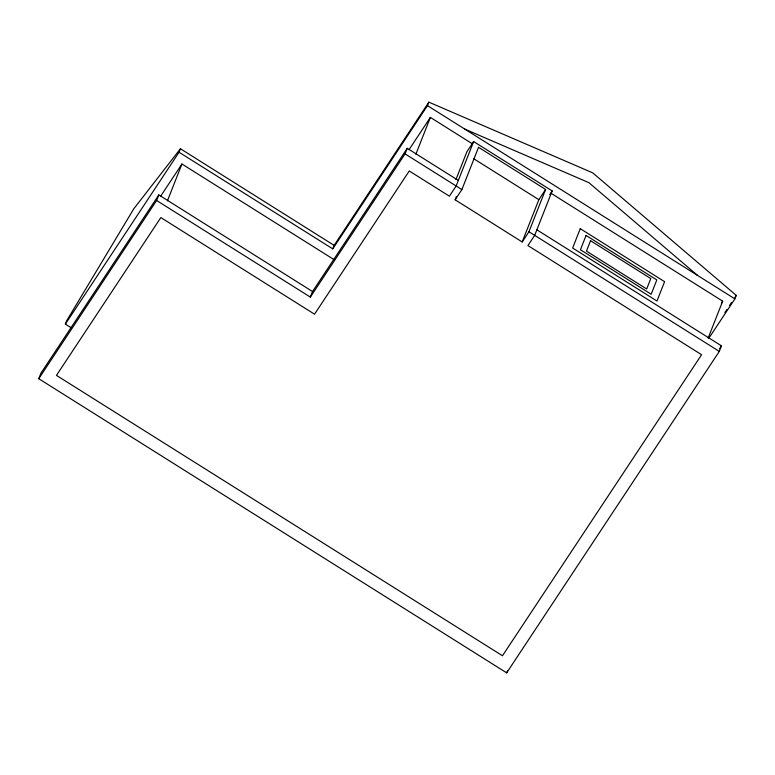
<?xml version="1.0" encoding="UTF-8"?>
<svg xmlns="http://www.w3.org/2000/svg" width="775" height="775" viewBox="0 0 775 775"><rect width="100%" height="100%" fill="white"/><g stroke="black" fill="none" stroke-linecap="round" stroke-linejoin="round"><path stroke-width="1.16" d="M536.872 229.807L721.486 345.853L719.297 351.404L506.676 672.855L38.75 378.704L40.939 373.153L158.827 194.922L312.528 291.536L310.339 297.096L156.637 200.473L158.827 194.922M71.523 327.97L65.371 324.105L66.757 320.608L133.794 208.785L180.43 148.752L334.122 245.365L332.746 248.862L179.054 152.239L180.43 148.752M167.429 200.851L181.941 164.009L334.616 259.983M310.339 297.096L405.063 153.876L407.253 148.325L458.335 180.43M332.746 248.862L427.48 105.642L428.856 102.145L592.749 172.873L736.25 295.382L734.874 298.879L708.825 338.258M415.855 154.254L430.377 117.403L472.275 143.753M455.952 179.538L466.889 151.774L473.641 141.563L552.188 190.931L534.682 235.358L527.93 245.568L701.588 354.727L502.471 655.757L56.459 375.381L160.842 217.572L314.543 314.195L409.268 170.975L449.393 196.191L456.146 185.981L473.641 141.563M455.128 199.795L461.881 189.594L478.543 147.298L545.61 189.458L528.947 231.754L522.195 241.965L455.128 199.795L456.436 196.463M522.195 241.965L538.857 199.669L545.61 189.458M506.676 672.855L507.547 670.627M708.176 338.007L722.688 301.165L550.977 193.227M65.371 324.105L179.054 152.239M38.75 378.704L156.637 200.473M160.667 196.172L181.941 164.009M334.122 245.365L428.856 102.145M312.528 291.536L407.253 148.325M409.026 149.682L430.377 117.403M549.727 194.641L552.188 190.931M721.36 303.18L722.688 301.165M724.896 312.548L726.902 309.516M729.566 305.476L731.571 302.453M734.913 297.397L736.25 295.382M719.481 348.876L721.486 345.853M464.855 129.134L588.893 182.667L697.5 275.377M427.48 105.642L734.874 298.879M473.816 158.778L538.857 199.669M405.063 153.876L461.881 189.594M528.947 231.754L719.297 351.404M580.262 228.664L572.648 248.019L656.977 301.029L664.601 281.674L580.262 228.664M586.065 235.455L580.427 249.763L651.184 294.238L656.812 279.93L586.065 235.455M590.55 240.715L586.452 251.119L646.689 288.978L650.787 278.574L590.55 240.715"/></g></svg>
